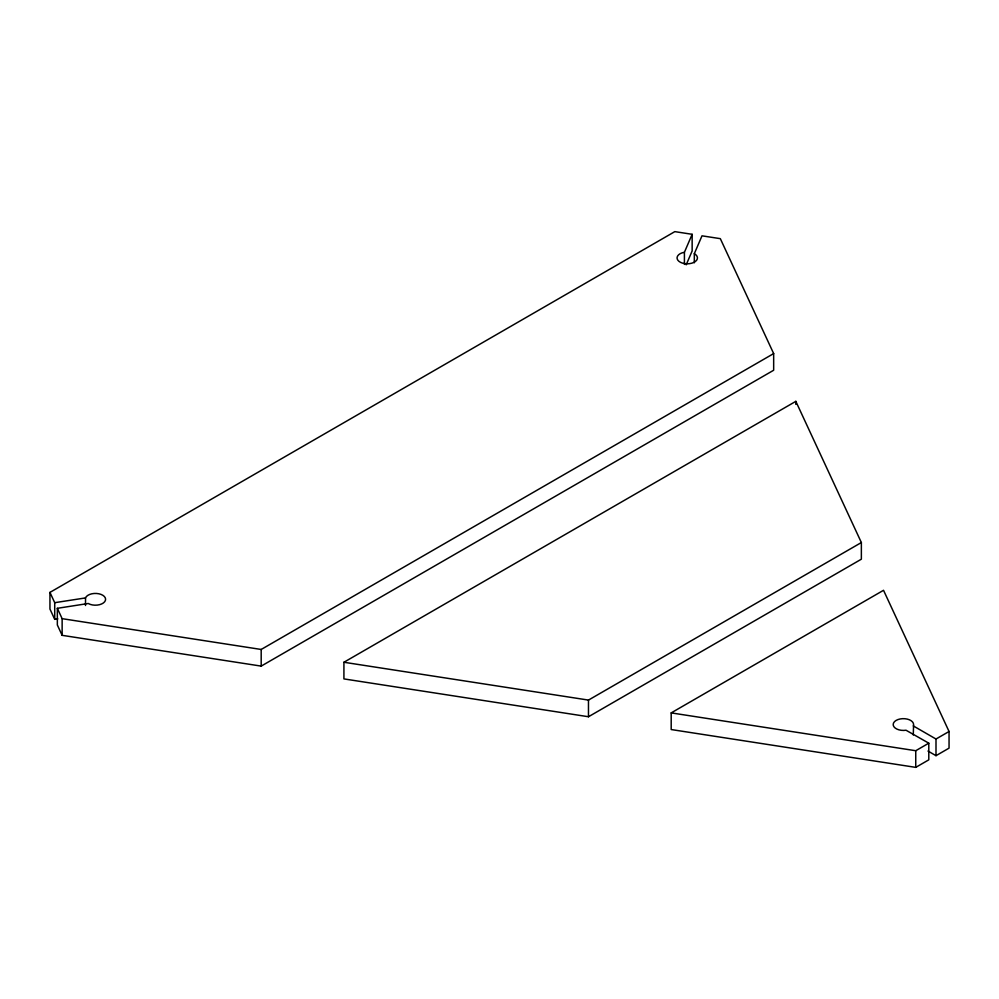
<?xml version="1.0" encoding="UTF-8"?>
<svg xmlns="http://www.w3.org/2000/svg" width="999" height="999" viewBox="0 0 999 999"><rect width="100%" height="100%" fill="white"/><g stroke="black" fill="none" stroke-linecap="round" stroke-linejoin="round"><path stroke-width="1.5" d="M85.502 605.494L85.539 597.789A10.202 5.882 0 0 1 98.876 593.781A10.202 5.882 0 0 1 104.633 601.798A10.202 5.882 0 0 1 90.285 604.407L88.237 603.496L57.343 608.316L57.343 624.974L62.138 635.327L261.189 666.108L773.663 370.242L773.663 353.584L720.329 238.661L701.997 235.826L694.317 253.709L694.317 262.787M913.273 734.989L913.586 724.55A10.202 5.882 0 0 0 902.497 718.681A10.202 5.882 0 0 0 893.343 725.574A10.202 5.882 0 0 0 906.031 730.232L928.795 743.181L928.795 759.839L915.746 767.369L671.191 729.545L671.191 712.886L883.528 590.297L949.05 731.493L949.05 748.139L936.001 755.681L927.984 751.048M684.415 264.398L684.415 252.285L692.145 234.303L674.824 231.631L49.95 592.395L49.95 609.053L54.72 619.343L57.805 618.868M686.201 264.797L692.145 250.961L692.145 234.303M57.343 608.316L62.138 618.668L261.189 649.462L773.663 353.584M343.918 662.262L795.828 401.348L861.363 542.544L861.363 559.19L588.473 716.745L343.918 678.908L343.918 662.262L588.473 700.087L861.363 542.544M671.191 712.886L915.746 750.724L928.795 743.181M913.273 725.898L936.001 739.023L949.05 731.493M684.415 252.285L682.142 252.834A10.202 5.882 0 0 0 678.895 261.301A10.202 5.882 0 0 0 693.806 262.437A10.202 5.882 0 0 0 694.455 253.771L694.317 253.709M49.95 592.395L54.72 602.684L85.502 597.926M936.001 739.023L936.001 755.681M915.746 750.724L915.746 767.369M795.828 401.348L795.828 404.383M588.473 700.087L588.473 716.745M261.189 649.462L261.189 666.108M62.138 618.668L62.138 635.327M54.72 602.684L54.72 619.343"/></g></svg>
